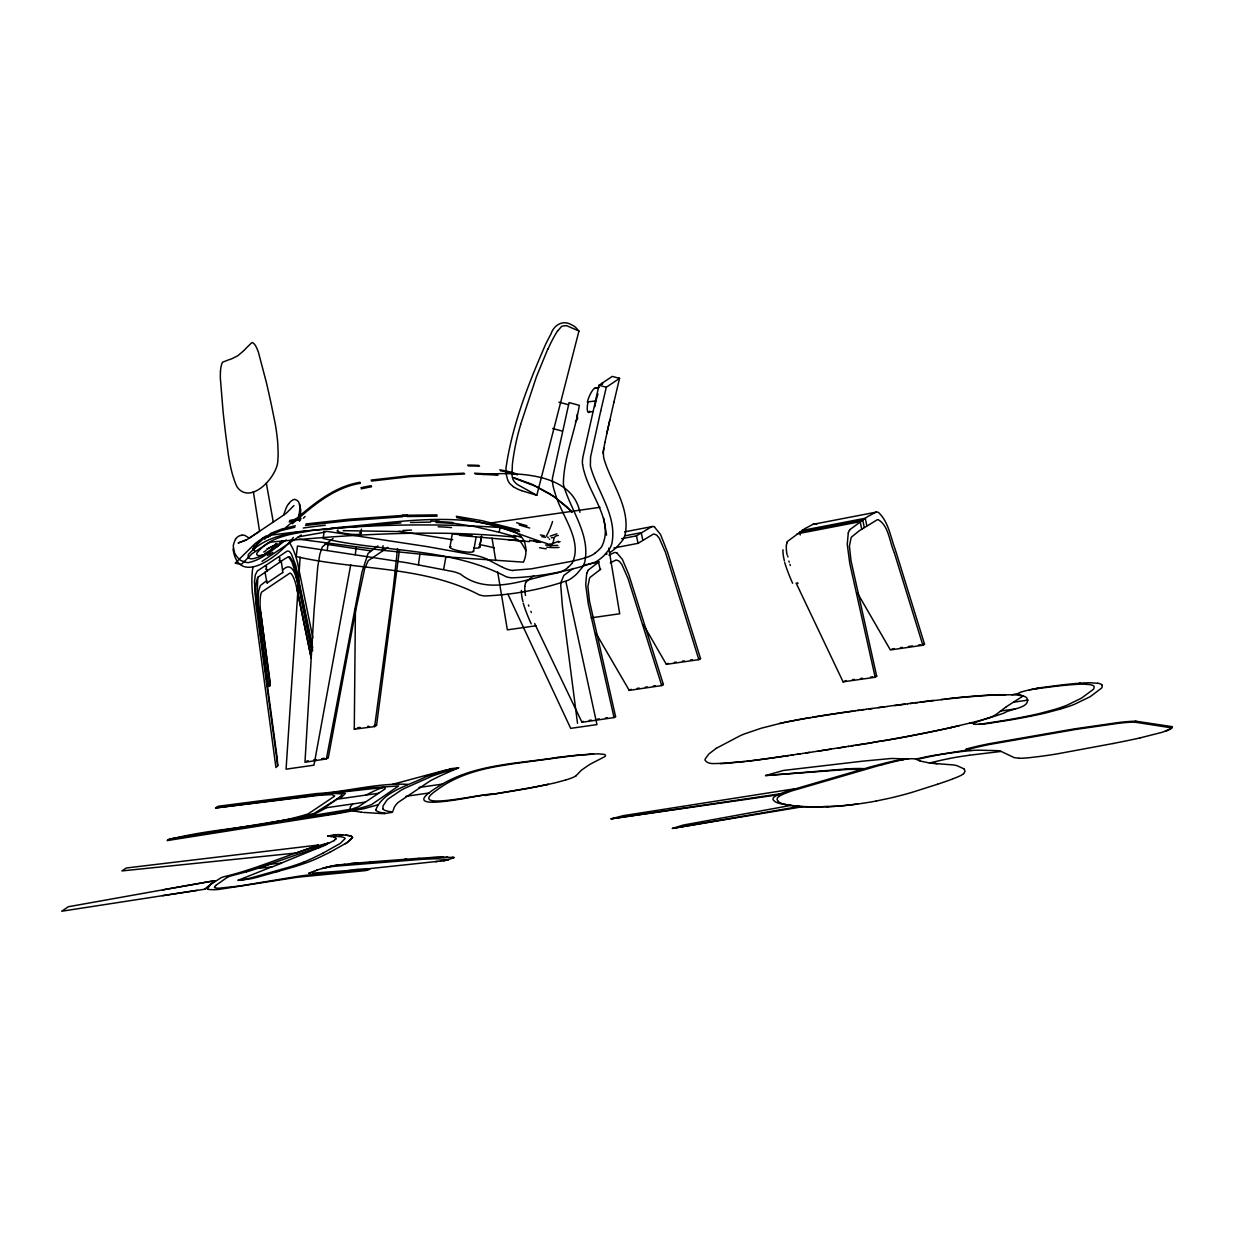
<?xml version="1.0" encoding="UTF-8"?>
<svg xmlns="http://www.w3.org/2000/svg" width="1234" height="1234" viewBox="0 0 1234 1234"><rect width="100%" height="100%" fill="white"/><g stroke="black" fill="none" stroke-linecap="round" stroke-linejoin="round"><path stroke-width="1.5" d="M355.423 608.717L354.281 729.217L374.642 726.564L376.571 725.268L399.477 549.778M579.949 512.28C571.758 472.082 515.257 472.159 483.018 474.427M619.437 378.715L618.805 378.175M397.549 548.606L393.307 587.77L374.642 726.564M387.923 547.387L368.303 560.606L364.755 568.319L355.916 609.38L328.306 757.63L326.378 758.925L304.968 762.273L314.022 611.2L317.74 566.946L319.807 554.375L322.367 546.801L333.057 538.564M609.55 552.647A28.073 27.225 56.2 0 0 611.709 551.305L613.838 549.685A54.959 53.309 56.2 0 0 617.278 546.647L622.522 540.399A22.983 22.289 56.2 0 0 625.036 534.924C630.636 507.976 611.617 484.283 604.228 459.572A29.2 28.32 56.2 0 1 603.596 456.873L603.256 451.706L604.907 442.374M300.124 557.136L286.072 769.168L313.96 765.173L350.734 564.678M603.148 453.495L603.781 448.251M549.685 543.978C556.256 545.073 550.765 535.71 558.323 535.448M266.575 566.545L266.359 567.671M267.099 569.769L266.883 570.864M279.856 557.645L279.655 558.709M280.38 560.76L280.149 561.964M300.325 516.321L300.741 509.75L298.798 502.238A37.822 8.33 81.8 0 0 297.348 500.68L296.777 500.264A60.759 13.389 81.8 0 0 294.972 499.616M324.11 530.944L323.231 538.471C383.589 552.385 450.472 547.356 506.31 576.818A32.007 31.051 56.2 0 0 511.647 577.851C539.844 576.756 568.504 571.527 595.158 562.133A28.073 27.225 56.2 0 0 598.475 560.174L600.603 558.555A54.959 53.309 56.2 0 0 604.058 555.516L609.288 549.269A22.983 22.289 56.2 0 0 611.802 543.808C617.401 516.845 598.413 493.168 591.009 468.442A29.2 28.32 56.2 0 1 590.376 465.742L590.546 457.12L600.727 410.922M327.257 550.441L328.105 543.222M360.93 533.504L361.454 529.108M355.299 554.652L356.225 546.986M418.449 564.663L419.884 554.39M300.001 518.681L299.553 521.242M382.201 551.228L383.095 545.706M299.014 514.886L299.26 513.452A47.54 10.474 81.8 0 0 299.754 509.318L299.816 504.228M449.947 547.233L452.354 533.597M473.578 551.367L476.123 536.929M479.625 547.217L481.568 536.219M443.669 569.321L445.906 556.812M479.594 547.418L481.522 536.451M326.378 758.925L361.978 572.052L368.071 553.495L377.866 545.906M515.889 536.898L499.184 532.301L500.294 526.332L456.58 517.555M604.891 442.466L609.797 420.069M606.804 433.427L613.961 402.053M613.838 402.546L619.545 378.375L612.234 376.401L598.999 385.27L582.864 457.259A50.902 49.375 56.2 0 0 582.541 459.665L582.448 460.76A16.458 15.965 56.2 0 0 582.541 464.293L582.602 464.508M600.711 411.015L606.31 387.245L619.545 378.375M521.488 490.638L536.805 495.281L578.947 331.036L575.522 327.272A15.687 15.209 56.2 0 0 571.62 324.851C563.043 319.483 553.742 325.066 550.935 334.121A204.134 197.995 56.2 0 0 545.644 344.286C528.322 384.005 512.064 425.36 505.94 468.426A36.542 35.431 56.2 0 0 506.187 473.146A43.144 41.848 56.2 0 0 506.511 475.476L507.76 480.072A12.71 12.34 56.2 0 0 510.382 484.175L513.39 486.659M312.649 650.657L296.839 573.239L293.599 562.858L289.975 556.95L288.54 556.688L283.604 559.573L257.798 577.311L257.042 596.315A22.952 5.059 81.8 0 0 257.166 597.858L268.734 686.567L270.231 685.564L269.722 679.332L260.59 611.941M520.625 424.465L536.497 376.586L547.834 348.991M586.705 573.178L585.703 584.731L588.263 603.812L614.054 717.586L581.97 722.276L534.677 623.602M848.298 532.749L847.249 544.302L849.763 563.398L875.184 677.265L843.084 681.847L796.1 583.003M245.921 540.122A541.34 119.297 81.8 0 0 249.283 538.132L283.558 515.149L286.041 508.3A100.91 22.243 81.8 0 1 288.633 503.734M454.081 857.599L448.59 859.558A7.589 0.787 -9.5 0 1 446.785 860.052L445.011 860.499L445.952 860.252M587.692 571.003L587.878 570.71A89.45 20.423 76.5 0 1 588.433 570.046M849.47 530.265L849.285 530.558A55.962 12.695 76.9 0 0 848.36 532.934M293.368 537.469C281.198 553.865 238.733 588.695 233.01 548.914M335.602 839.182L335.185 839.706A86.92 8.931 -9.5 0 0 335.046 837.531A80.765 8.299 -9.5 0 0 333.442 836.837L333.442 836.837A83.048 8.53 -9.5 0 1 335.494 839.213M270.4 550.966L274.596 545.258A51.581 50.147 64.2 0 1 276.123 543.515M451.613 768.72L451.536 768.751A11.985 1.234 -9.5 0 1 450.395 769.137L444.117 770.957A129.061 13.265 -9.5 0 0 439.227 772.391A151.427 15.564 -9.5 0 0 425.19 777.081C408.593 785.549 382.494 791.704 375.768 809.998M557.629 331.036L561.393 326.624A4.566 4.427 56.2 0 1 562.534 326.084L565.187 325.699A10.751 10.427 56.2 0 1 566.853 325.761L578.947 331.036M254.235 547.634L253.248 549.793L254.759 550.565M525.622 582.309L533.659 575.754M787.169 541.649L804.707 528.723L813.005 524.327M254.883 545.598L253.788 547.695L254.836 548.359M588.402 569.954L599.184 561.686M572.283 562.966C583.219 540.137 560.483 514.532 554.93 492.489A47.2 45.797 56.2 0 1 552.832 484.669L552.493 481.985A17.97 17.43 56.2 0 1 552.4 480.813L552.4 479.471A25.621 24.85 56.2 0 1 552.508 477.728L569.075 402.592L579.317 405.354C575.214 431.499 563.737 457.305 563.367 483.851A29.2 28.32 56.2 0 0 564 486.551C571.388 511.262 590.407 534.954 584.793 561.902A22.983 22.289 56.2 0 1 582.294 567.378L577.049 573.609A54.959 53.309 56.2 0 1 573.609 576.664L571.481 578.283A28.073 27.225 56.2 0 1 568.149 580.242C541.51 589.636 512.835 594.865 484.653 595.96A32.007 31.051 56.2 0 1 479.316 594.911C423.478 565.45 356.595 570.494 296.237 556.565L297.456 546.03L407.343 562.812L453.526 571.666A43.761 42.434 56.2 0 1 460.56 574.165C489.173 596.716 525.962 578.422 557.244 572.992A79.315 76.94 56.2 0 0 558.848 572.468L560.915 571.697A24.449 23.708 56.2 0 0 566.838 568.442L567.948 567.393M849.995 529.509L867.749 516.537L875.831 512.187A89.45 20.484 76.7 0 1 876.541 512.095L876.803 512.11A55.962 12.849 77 0 1 878.438 512.403C888.758 521.951 890.547 537.361 895.406 549.978M1006.389 706.696L1021.613 696.963M282.648 572.545L267.269 582.849M255.469 546.091L262.271 539.736M602.053 383.558L601.945 384.376L602.67 383.465M256.148 544.101L262.965 537.947M293.954 505.554L286.797 512.712A541.34 119.297 81.8 0 1 283.558 515.149M352.662 803.951L350.225 807.036L350.24 809.458M215.642 885.503L227.704 877.035M282.216 540.986L273.069 549.145M257.798 577.311C251.813 593.369 259.263 611.725 259.649 628.106L277.11 757.491L277.743 765.728L275.922 767.533L252.538 593.616M303.363 518.218L305.091 516.522M282.493 540.893L280.241 542.975M963.6 773.656L965.034 771.358L964.248 769.029M285.933 527.396C308.238 508.948 330.218 487.276 360.05 482.278M286.118 539.968C274.257 548.158 262.904 559.712 248.404 562.596A222.737 49.082 81.8 0 1 246.322 562.426L241.185 560.668A86.75 19.112 81.8 0 1 236.866 556.596L236.234 555.716A47.54 10.474 81.8 0 1 234.599 553.002L233.226 546.215A37.822 8.33 81.8 0 1 233.92 543.207L234.259 542.189A60.759 13.389 81.8 0 1 235.493 539.505M292.257 523.771C312.279 506.418 333.226 487.831 360.374 483.281M215.009 880.721L204.937 889.174L215.04 880.721L207.559 881.832M843.084 681.847L846.308 680.551M581.97 722.276L583.173 721.273M557.907 757.352C517.478 763.923 473.085 763.877 437.592 787.014C387.908 817.525 488.232 792.459 494.294 793.74M277.372 545.351L264.971 553.65M1006.342 706.727L996.1 714.486A134.521 13.821 -9.5 0 1 994.727 715.288L992.907 716.214A45.797 4.705 -9.5 0 1 987.185 718.435L975.955 722.198A25.636 2.638 -9.5 0 0 973.395 723.895M614.054 717.586L615.565 716.553L589.482 601.081L587.862 586.489L589.543 578.237A78.344 17.986 76 0 1 590.176 577.296L600.804 569.167M875.184 677.265L876.695 676.217L850.997 560.652L849.408 546.06L851.105 537.793A78.344 17.955 76.2 0 1 851.753 536.852L859.219 530.821L877.297 519.73A78.344 17.955 76.2 0 1 878.161 519.653C888.927 525.869 889.359 541.68 894.141 552.23M282.817 572.653A4.597 1.018 81.8 0 0 282.524 570.231C294.263 557.922 297.471 583.466 299.291 590.253L311.57 651.521M613.961 547.973L638.071 543.33L653.28 534.137A78.344 17.955 76.2 0 1 654.143 534.06L656.704 535.109L659.295 538.255L665.434 552.261L698.86 659.65L666.345 664.339L643.624 625.083M340.43 798.321L345.335 793.431L334.645 792.814M575.877 775.955L581.43 770.17L588.819 765.034A383.188 39.395 -9.5 0 1 590.932 763.8L604.29 756.905A57.535 5.908 -9.5 0 0 603.981 754.344L599.014 753.897A42.912 4.412 -9.5 0 0 594.68 753.974L581.384 754.992M451.721 768.581L458.724 767.733L442.158 775.014A620.255 63.752 -9.5 0 0 430.126 780.891L398.135 802.439A633.967 65.171 -9.5 0 0 394.371 807.129L392.551 812.065A11.307 1.157 -9.5 0 0 392.227 811.987L390.561 811.664M354.281 729.217L355.13 728.646M335.201 800.141L341.309 795.729L342.142 793.894L330.619 793.308L215.965 807.869M716.214 748.344L740.415 735.587A242.327 24.911 -9.5 0 1 744.333 733.968L761.455 728.153L782.202 722.908M261.963 561.408L301.358 534.985M265.233 566.298L266.02 565.774M278.514 557.398L279.3 556.873M265.757 569.46L266.544 568.92M279.038 560.544L279.825 560.02M167.932 839.953C213.328 827.536 262.348 828.215 307.575 814.085A77.002 7.913 -9.5 0 0 308.593 813.607L334.368 796.316A77.002 7.913 -9.5 0 0 334.645 795.93L331.668 794.557L318.542 795.359L215.58 808.008L218.403 806.234L316.583 793.555C346.739 791.981 377.774 782.587 407.883 784.392M621.627 538.718L636.451 535.849L651.814 526.594A89.45 20.484 76.7 0 1 652.524 526.486L652.786 526.517A55.962 12.849 77 0 1 654.421 526.81M337.083 799.2L323.848 808.085L365.403 802.115M345.998 871.435L348.806 870.263A17.97 1.851 -9.5 0 1 350.348 870.093L357.845 869.353M367.639 868.721L366.405 869.554M779.07 796.393L778.855 796.547A96.946 9.965 -9.5 0 0 777.605 797.611L777.004 799.431L778.438 801.576M334.877 800.357L333.612 801.205M716.198 748.344L708.856 753.989L705.293 758.802A264.199 27.163 -9.5 0 0 705.061 760.206C708.424 765.373 716.692 762.921 721.921 763.507A45.103 4.643 -9.5 0 0 726.518 763.291L745.074 761.486M306.68 761.131L308.269 760.761M264.184 538.363L266.374 536.975M332.964 801.637L314.099 813.437L291.425 819.592M325.853 808.1L314.593 814.039L295.744 818.898M265.048 571.959A40.136 8.839 81.8 0 0 266.236 578.931L266.606 580.705L260.374 585.548L258.585 591.009L258.014 601.112L259.325 617.062M573.239 568.458L563.845 575.43L561.007 582.17A17.523 3.856 81.8 0 0 560.776 585.934L562.396 606.249L577.512 723.278M698.86 659.65L700.511 658.586L667.579 552.369L660.514 534.476L654.452 526.918M596.007 633.32L629.232 690.377L661.748 685.58L663.383 684.515L628.893 574.874L622.383 559.388L616.877 552.955M857.321 592.783L890.362 649.948L922.878 645.243L924.528 644.179L895.56 550.441M575.383 421.997L577.62 418.65L577.142 414.501M333.92 840.678L334.46 840.323A74.271 7.635 -9.5 0 1 333.874 840.663L326.3 844.411M330.141 852.123L347.572 842.359L352.508 837.608A83.881 8.623 -9.5 0 0 350.888 836.081A90.344 9.286 -9.5 0 0 347.957 835.449A148.898 15.302 -9.5 0 0 345.813 835.187L341.741 834.816A115.564 11.877 -9.5 0 0 340.677 834.739A52.784 5.43 -9.5 0 0 339.011 834.647L339.026 834.647A62.147 6.386 -9.5 0 1 341.51 834.801L342.651 834.878M346.615 842.961L352.477 837.577A83.403 8.576 -9.5 0 0 350.502 835.973A85.732 8.808 -9.5 0 0 348.806 835.603L347.911 835.464A150.425 15.456 -9.5 0 0 345.751 835.187M610.321 562.797L615.72 560.159A78.344 17.986 76 0 1 616.599 560.082L619.159 561.146L621.766 564.293L627.952 578.283L661.748 685.58M608.933 555.177L614.239 552.631A89.45 20.515 76.5 0 1 614.948 552.524L615.211 552.554A55.962 12.864 76.8 0 1 616.861 552.847M346.214 843.223L345.381 843.717M558.416 541.279L552.739 543.577M267.793 552.693C263.382 555.038 246.245 564.031 248.296 554.606C270.647 529.309 308.793 532.317 339.365 527.334C382.016 523.864 424.866 516.475 467.717 520.702C495.867 523.417 521.581 535.772 548.235 543.932M556.904 533.813L550.179 536.142M666.345 664.339L668.165 663.306M629.232 690.377L631.191 689.266M891.58 649.254L894.326 648.544M560.066 541.618L558.493 542.42M323.061 853.08L340.322 843.377L345.088 838.596A78.498 8.067 -9.5 0 0 341.016 836.806L340.553 836.76A139.72 14.361 -9.5 0 0 338.378 836.513L334.106 836.158A45.874 4.72 -9.5 0 0 331.745 836.066M323.015 853.11L312.31 858.386M330.095 852.154L319.143 857.522M365.927 795.066C369.382 793.555 386.504 783.991 385.116 788.896L358.354 806.835L351.983 809.057L169.629 838.95L167.176 840.585L337.052 813.684L364.092 808.656L377.434 804.954M277.28 543.793L266.868 549.161L275.383 544.826M325.761 844.843L319.544 847.635A26.531 2.73 -9.5 0 1 318.434 848.051M269.598 535.201L281.475 530.512L294.911 527.226M270.2 533.566L281.938 529L295.296 525.746M310.012 873.256L308.808 873.317L313.729 871.358M308.87 873.302L310.49 872.592M311.554 858.725L308.207 860.237A189.681 19.497 -9.5 0 1 304.289 861.872M318.357 857.877L315.117 859.311A197.964 20.346 -9.5 0 1 311.122 860.977A163.52 16.813 -9.5 0 1 294.078 866.854L258.045 877.019A94.432 9.702 -9.5 0 1 256.24 877.497L253.834 878.099A10.736 1.095 -9.5 0 1 250.656 878.809L239.519 880.243M317.755 848.174L281.259 863.075M605.755 554.452L607.128 553.865M271.418 866.993L237.869 880.382A7.851 0.802 -9.5 0 0 239.149 880.243M588.927 556.488L590.7 555.763A22.289 21.626 56.2 0 0 594.927 553.279M987.2 718.496L992.83 716.769A179.963 18.495 -9.5 0 0 1004.152 713.021C1010.137 708.64 1031.717 708.1 1026.75 697.827A179.963 18.495 -9.5 0 0 1023.557 696.146M953.126 778.747L957.507 777.019A94.756 9.733 -9.5 0 0 963.569 773.672M952.447 779.009L950.967 779.579A179.871 18.495 -9.5 0 1 945.46 781.569L937.578 784.238M312.372 871.852L313.174 871.559M1165.189 731.191L1166.901 730.543L1166.007 730.883M316.212 870.448L317.277 870.063M316.799 870.232L315.626 870.664M314.192 871.189L315.488 870.71M318.31 845.028L296.361 852.987L121.935 870.926L126.3 867.996L318.233 845.043M316.197 847.48L328.861 842.899C293.368 851.707 259.85 868.304 224.002 876.726A32.007 3.286 -9.5 0 0 221.21 877.683L210.659 884.377L207.204 888.974A28.073 2.884 -9.5 0 0 207.883 889.267L208.654 889.406A54.959 5.646 -9.5 0 0 210.304 889.606L214.3 889.699A22.983 2.36 -9.5 0 0 218.511 889.467L295.466 877.544A29.2 3.008 -9.5 0 1 298.181 877.143L365.495 870.618L369.83 869.245L308.623 874.983A50.902 5.229 -9.5 0 0 306.495 875.214L305.677 875.307A16.458 1.697 -9.5 0 0 302.207 875.754L298.551 876.279A40.537 4.165 -9.5 0 0 294.525 876.896L239.658 885.997L219.097 888.218A42.079 4.319 -9.5 0 1 215.549 887.909A22.289 2.298 -9.5 0 1 214.639 887.539L214.577 887.416M317.277 870.063L318.125 869.769A27.796 2.854 -9.5 0 1 321.735 868.613L327.874 866.962M262.765 554.668C259.387 556.611 253.926 555.485 258.137 551.583C270.107 537.129 290.067 534.121 307.544 531.33M257.921 868.258L326.563 844.38M937.531 784.253L912.913 792.074A122.891 12.633 -9.5 0 1 902.81 794.927L896.979 796.424A72.698 7.466 -9.5 0 1 890.655 797.951M553.218 537.469L551.413 537.823M967.04 748.853L967.302 748.776A18.001 1.851 -9.5 0 1 969.276 748.205L977.019 746.308A67.253 6.91 -9.5 0 1 989.144 743.732L1074.243 728.908L1119.361 722.414A47.046 4.843 -9.5 0 1 1135.882 721.15M987.061 718.45L980.398 720.378A116.875 12.016 -9.5 0 1 971.173 722.754L943.917 729.186M802.825 806.697L672.422 828.43L683.374 825.037L790.763 805.447L794.912 806.003M392.597 784.33L442.574 770.88M272.004 866.9L272.097 866.87A26.67 2.746 -9.5 0 0 273.578 866.361L280.735 863.522A23.107 2.375 -9.5 0 0 281.599 863.09L269.922 864.216L255.191 869.183A112.093 11.522 -9.5 0 1 251.751 870.294L250.641 870.633A36.48 3.748 -9.5 0 1 246.522 871.79M565.542 780.042L556.318 782.526A42.943 4.412 -9.5 0 1 549.901 783.991L530.682 787.909A121.888 12.525 -9.5 0 1 505.955 792.166L495.513 793.878M1060.345 709.056L1047.003 712.635A57.366 5.892 -9.5 0 1 1035.187 715.288L1031.393 716.059A86.334 8.869 -9.5 0 1 1010.044 720.024L987.709 723.525A15.379 1.589 -9.5 0 1 984.732 723.803L979.21 724.188A14.623 1.496 -9.5 0 0 982.449 723.88L1003.813 720.533A88.339 9.085 -9.5 0 0 1025.13 716.63L1030.76 715.473A52.754 5.43 -9.5 0 0 1040.463 713.283L1053.466 709.797A104.828 10.782 -9.5 0 0 1067.024 705.2L1081.478 698.151L1093.201 689.451A236.218 24.279 -9.5 0 0 1093.848 688.587L1094.188 686.644A102.653 10.551 -9.5 0 0 1090.008 684.623L1083.822 684.16A52.769 5.43 -9.5 0 0 1077.143 684.33L1072.809 684.608A86.966 8.947 -9.5 0 0 1056.026 686.212L1033.999 689.05A14.577 1.496 -9.5 0 0 1030.637 689.667A15.24 1.573 -9.5 0 0 1029.341 689.945M241.093 880.104A9.594 0.987 -9.5 0 0 247.093 878.855L249.669 878.222A105.646 10.859 -9.5 0 0 252.168 877.559L287.615 867.595A156.487 16.088 -9.5 0 0 304.366 861.856M326.671 867.286L327.226 867.132A20.716 2.129 -9.5 0 0 324.758 867.888M845.028 769.6L765.558 775.554L783.467 770.448L863.013 761.131L891.55 758.463L907.916 758.972M868.952 767.347L786.675 791.38A103.101 10.597 -9.5 0 0 774.458 796.794L774.428 796.856A96.53 9.918 -9.5 0 0 773.24 797.982L772.947 799.57L774.705 801.406A237.422 24.402 -9.5 0 0 781.97 804.013L789.513 805.247M869.43 767.209L875.014 765.697M876.109 766.36L881.755 764.833M875.862 766.437L791.873 790.886A105.445 10.844 -9.5 0 0 778.978 796.408M322.105 868.52L324.989 867.841A10.767 1.111 -9.5 0 1 331.406 866.715L332.44 866.561A23.832 2.453 -9.5 0 1 335.139 866.206L421.92 859.327A227.796 23.415 -9.5 0 1 436.898 858.741L448.729 859.512A7.682 0.787 -9.5 0 1 446.785 860.052L446.801 860.052M327.303 867.116L328.475 866.808M443.006 770.756L444.487 770.371A42.712 4.396 -9.5 0 1 445.906 770.016L447.371 769.646M246.492 871.79L234.074 875.045A34.49 3.548 -9.5 0 0 227.472 877.05M778.022 794.819L611.061 818.852L623.309 815.659L794.434 788.834M929.48 763.075L932.719 762.242A55.653 5.723 -9.5 0 1 949.116 758.571M448.914 769.26L449.7 769.06A21.657 2.221 -9.5 0 1 450.626 768.828A7.605 0.787 -9.5 0 1 451.058 768.72L451.629 768.597M899.324 760.113L904.291 759.419A13.25 1.357 -9.5 0 1 912.959 758.725A26.238 2.699 -9.5 0 1 915.026 759.033L919.33 758.91A31.128 3.193 -9.5 0 1 922.245 758.231L931.793 756.18M949.131 728.06L959.435 725.607M328.445 866.823L329.771 866.499A9.425 0.972 -9.5 0 1 333.242 865.805A12.186 1.249 -9.5 0 1 337.083 865.204L337.607 865.127A24.464 2.514 -9.5 0 1 340.892 864.695L344.301 864.294M446.137 860.221L446.646 860.083A8.808 0.91 -9.5 0 0 447.171 859.959M573.964 560.868L531.376 568.828L512.974 570.355M298.119 536.883L325.683 532.008M889.606 798.197L876.233 801.02M327.673 836.205L334.198 834.724M1139.8 737.963L1161.24 732.533A47.231 4.859 -9.5 0 0 1169.955 727.613L1134.524 722.106M779.61 723.494L780.274 723.34A46.969 4.828 -9.5 0 1 785.071 722.322L806.558 718.203M894.773 760.854L895.313 760.746A27.055 2.776 -9.5 0 1 896.208 760.56L903.442 759.542L901.992 759.851A94.247 9.687 -9.5 0 0 882.017 764.818M951.645 727.443L946.385 728.569A262.595 26.994 -9.5 0 1 925.654 732.842L910.893 735.726A126.608 13.019 -9.5 0 1 885.596 740.277L880.397 741.341M547.418 784.531L548.374 784.33M547.634 784.485L535.71 786.814M1097.72 683.281L1090.208 682.772A57.273 5.892 -9.5 0 0 1084.717 682.926L1080.382 683.173A85.223 8.761 -9.5 0 0 1063.739 684.716L1041.218 687.6A15.379 1.589 -9.5 0 0 1037.655 688.264L1036.637 688.479A16.798 1.728 -9.5 0 0 1034.2 689.004M1030.637 689.667L1037.655 688.264M948.545 698.598A115.857 11.908 -9.5 0 1 965.867 696.824L979.441 695.76A241.679 24.85 -9.5 0 1 994.882 694.85L1011.818 694.773L1018.189 693.57M1011.895 694.773L1012.62 694.788A124.341 12.787 -9.5 0 1 1017.356 695.051L1021.089 695.668A45.751 4.705 -9.5 0 1 1021.613 696.963M584.114 564.956L586.736 564.447M588.047 564.185L598.536 562.118L600.171 569.584M1113.037 743.516L1056.767 753.959A63.304 6.509 -9.5 0 1 1039.552 756.488L1029.465 757.676A31.359 3.224 -9.5 0 1 1019.083 758.293M624.574 531.885L652.277 526.532M625.453 535.71L641.217 532.656L642.821 540.137M813.514 524.249L876.294 512.125M802.208 530.435L865.235 518.265L866.839 525.73M797.102 533.859L860.144 521.673L861.748 529.155M800.804 719.221L788.572 721.551A44.979 4.627 -9.5 0 0 782.418 722.862M207.266 881.894L68.317 906.743L61.7 911.232L197.209 890.331M162.687 889.884L212.988 881.076M799.539 806.465L672.422 828.43M801.622 719.191L808.486 717.88M371.11 480.072L409.318 475.738L463.969 473.162M371.496 481.059L409.935 476.663L464.663 473.964M810.707 717.494L807.653 718.157M809.674 717.818L812.018 717.432A173.871 17.878 -9.5 0 1 850.442 711.571L852.74 711.231M883.559 740.601L866.607 743.608M879.472 741.279L864.756 743.901A240.337 24.711 -9.5 0 1 855.363 745.413M384.669 813.576L392.196 812.342M485.132 795.514L513.93 790.593A122.567 12.602 -9.5 0 0 535.741 786.829M851.429 745.83L853.882 745.444M313.606 759.928L316.274 759.512M321.627 758.679L324.295 758.262M326.964 757.846L328.306 757.63M169.12 839.29L260.559 824.944C296.808 816.198 335.941 816.846 371.357 804.722L398.69 785.919L370.138 787.878L216.474 807.53M848.93 746.231L805.879 753.033M848.066 746.555L856.257 745.074A242.728 24.958 -9.5 0 0 865.728 743.547M484.222 795.313C481.522 793.77 404.536 812.065 436.651 790.223C456.379 775.26 480.72 768.767 504.845 765.157A53.185 5.46 -9.5 0 1 512.403 763.877L564.154 756.92A125.421 12.895 -9.5 0 1 581.43 754.961M838.164 748.082L845.568 746.94M204.69 889.22L162.595 895.668M809.55 752.324L797.534 754.298M817.957 751.197L830.883 749.208M800.48 753.696L785.78 756.041M791.071 755.1L793.447 754.745M611.061 818.852L780.366 793.77M595.343 387.985L599.076 387.43M637.222 688.371L639.243 688.078M645.274 687.184L647.295 686.891M653.326 685.996L655.331 685.703M661.378 684.808L663.383 684.515M788.711 755.455L783.451 756.38A173.979 17.878 -9.5 0 1 746.848 761.301A174.21 17.908 -9.5 0 0 784.022 756.134M589.235 720.394L591.271 720.101M597.333 719.206L599.369 718.913M605.431 718.018L607.467 717.725M613.529 716.846L615.565 716.553M305.878 523.972L348.944 519.236L402.577 515.442M305.554 525.437L348.836 520.655L402.531 516.753M674.335 662.365L676.34 662.072M682.387 661.193L684.392 660.915M690.438 660.036L692.444 659.743M698.49 658.879L700.511 658.586M900.357 647.665L902.378 647.387M908.425 646.508L912.45 645.922M918.482 645.058L920.502 644.765M922.508 644.472L924.528 644.179M1079.349 683.25L1080.336 683.112M489.512 523.154L599.955 507.313M535.926 625.777L507.359 629.864L497.657 571.836M591.163 617.848L619.715 613.761L608.763 548.22M852.385 679.687L854.422 679.394M860.499 678.53L862.52 678.237M870.618 677.08L872.654 676.803M874.675 676.51L876.695 676.217M337.16 799.2L378.637 793.246M419.066 787.446L442.466 784.099M1013.7 702.161L1028.153 700.094M405.94 796.3L429.216 792.968M1000.45 711.031L1015.042 708.948M1030.128 716.322L1031.007 716.198M588.988 412.125L592.783 411.585M855.039 710.753L859.558 710.29M855.008 710.923L850.504 711.386A173.47 17.831 -9.5 0 0 812.697 717.139M861.826 709.812L864.062 709.504M857.306 710.445L866.268 709.365M866.268 709.211L887.061 706.588M969.477 755.223L1000.805 751.475M878.161 707.606L884.084 706.804M869.245 708.964L872.222 708.563M905.077 704.028L887.03 706.419M876.263 801.02A35.585 3.656 -9.5 0 1 858.602 803.874L855.347 804.306A49.082 5.044 -9.5 0 1 846.277 805.386L844.719 805.555A65.525 6.741 -9.5 0 1 836.05 806.342M357.474 727.751L360.019 727.412M367.655 726.425L368.935 726.255M374.025 725.592L376.571 725.268M907.592 703.688L917.695 702.593M907.653 703.889L894.588 705.601M915.15 702.701L920.07 702.285A242.759 24.958 -9.5 0 1 928.678 701.205M910.183 703.55L912.728 703.226M330.681 793.308L382.987 787.508M930.22 700.804L931.932 700.603M587.831 401.898L595.96 400.927M941.28 699.462L945.198 699.215M932.086 700.789L943.362 699.447M933.706 700.388L928.539 701.005A240.337 24.711 -9.5 0 0 919.962 702.084M443.052 860.746L444.919 860.53L440.152 861.101M746.94 761.255L720.054 763.568M963.446 751.321L973.765 750.334A87.244 8.962 -9.5 0 1 977.066 750.226A108.176 11.121 -9.5 0 1 980.691 750.21L997.411 750.658A88.108 9.054 -9.5 0 1 1000.358 751.043L1014.147 757.599L1019.176 758.278M440.692 861.039L367.454 868.859M944.936 699.03L947.018 699.015M437.746 861.378L435.417 861.656M946.725 698.814L948.853 698.799A126.084 12.957 -9.5 0 1 968.659 696.809L980.536 695.868M1118.852 723.232L1075.755 729.433L989.869 744.411A65.865 6.772 -9.5 0 0 978.115 746.909L970.387 748.807A19.59 2.021 -9.5 0 0 968.351 749.393L968.088 749.485A11.368 1.172 -9.5 0 0 967.394 749.717A7.759 0.802 -9.5 0 0 966.546 750.179L931.269 755.81A77.341 7.944 -9.5 0 0 920.95 757.984L919.484 758.293A43.807 4.504 -9.5 0 0 915.628 759.188M344.317 864.278L350.101 863.692A146.368 15.039 -9.5 0 1 358.061 862.952L369.845 861.964M312.804 848.714L318.11 848.144M272.822 871.96L279.131 871.281M328.198 528.8L400.942 522.923M384.453 813.607L384.098 813.622A9.024 0.925 -9.5 0 1 383.681 813.622L381.028 813.499A42.48 4.365 -9.5 0 1 380.226 813.468L363.583 812.419M257.551 868.381L271.758 866.962M350.101 863.692L351.258 863.569A153.031 15.733 -9.5 0 1 358.045 862.952M578.268 755.085L593.6 754.02M972.084 722.954L974.783 722.708M970.803 723.062L969.554 723.155M358.014 869.338L365.249 868.798A15.41 1.589 -9.5 0 1 367.655 868.69M765.558 775.554L847.28 768.875A86.55 8.9 -9.5 0 1 862.952 768.612L863.954 768.705M347.217 870.633L312.017 873.148M839.074 805.972L814.903 807.067M369.83 861.98L418.835 858.293M404.474 859.327L406.711 859.157M984.624 723.803L983.992 723.849A16.798 1.728 -9.5 0 1 982.202 723.911M418.804 858.309L427.118 857.815A228.521 23.492 -9.5 0 1 439.057 857.291A190.391 19.574 -9.5 0 1 443.685 857.167L454.097 857.522L452.446 857.214M328.738 836.174L328.213 836.189M996.378 694.896L1005.803 694.68M589.945 754.205L591.672 754.128M826.934 806.897L829.942 806.758A73.238 7.527 -9.5 0 0 834.894 806.434M407.066 516.552L437.144 516.151M407.081 515.257L437.037 514.886M335.509 834.708L336.064 834.693A34.444 3.548 -9.5 0 1 338.718 834.647L338.702 834.647M335.339 834.708A13.821 1.419 -9.5 0 1 334.352 834.739L334.352 834.739A15.44 1.589 -9.5 0 0 335.355 834.708L336.08 834.693M410.521 522.506L430.635 522.105M970.973 750.442L965.836 749.701M827.952 806.62L818.173 806.805M327.812 836.22L327.905 836.22A52.337 5.383 -9.5 0 1 330.913 836.405L332.578 836.621M343.098 530.666L402.562 531.592M446.322 857.121L447.526 857.121M1135.743 721.18L1171.822 726.61M331.699 836.066L331.545 836.066A21.981 2.252 -9.5 0 0 328.892 836.158L328.321 836.189A51.211 5.26 -9.5 0 1 330.419 836.359L330.943 836.405M816.815 806.805L812.759 806.789A234.198 24.078 -9.5 0 1 792.459 805.601L789.93 805.2M813.638 807.051L812.496 807.036A248.235 25.513 -9.5 0 1 794.85 806.018M998.954 694.649L1000.512 694.68M475.275 473.995L498.027 475.183M474.519 473.208L497.179 474.427M362.457 812.342L361.454 812.265M459.927 535.433L529.741 541.649M860.314 769.692L860.005 769.661A80.426 8.268 -9.5 0 0 845.213 769.553M508.146 539.597L525.098 541.418M453.773 523.309L474.118 526.471L499.184 532.301M361.361 812.265L353.032 810.861M331.19 836.421L332.255 836.575M456.318 516.275L481.954 520.671L518.99 530.049M299.106 539.227L384.082 550.441L450.811 557.228L523.494 562.149L524.974 558.215A29.138 28.274 56.2 0 0 525.807 547.711L524.882 543.13A17.492 16.968 56.2 0 0 520.116 535.587A21.857 21.194 56.2 0 0 515.38 532.224L505.23 528.63A96.622 93.722 56.2 0 0 499.477 527.473C422.337 522.414 343.962 524.774 267.346 535.71A29.122 28.259 56.2 0 0 265.017 536.512L255.222 543.515L235.185 563.167L240.738 564.354A3.471 3.363 56.2 0 0 242.034 563.799L252.06 553.696L267.994 543.346A24.094 23.369 56.2 0 1 271.31 542.096C350.811 534.353 431.869 529.386 511.478 536.805A26.315 25.528 56.2 0 1 514.994 538.194L518.11 539.983A17.631 17.106 56.2 0 1 521.643 543.207L525.962 550.673M325.807 531.191L426.733 546.539L474.103 555.053A112.093 108.731 56.2 0 1 480.088 556.565L481.831 557.105A36.48 35.385 56.2 0 1 487.538 559.449M324.804 544.04L370.508 550.858M790.809 805.447L787.385 804.784M389.975 811.571L389.327 811.478A127.642 13.127 -9.5 0 1 387.538 811.139A145.998 15.009 -9.5 0 1 383.018 809.041M399.153 531.283L452.708 539.752M931.361 762.581L937.146 763.769M545.567 537.361L541.788 536.636M544.302 535.679L542.559 535.355M541.525 535.155L540.369 534.908M479.27 544.487L487.322 546.184A112.093 108.731 56.2 0 1 493.307 547.68L494.387 548.019M538.24 542.173L529.571 540.261M519.653 531.576L500.294 526.332M384.576 813.191L384.16 813.083A85.917 8.839 -9.5 0 0 383.573 812.99L381.923 812.712A145.828 14.993 -9.5 0 1 375.984 810.152M598.999 385.27L606.31 387.245M558.909 402.161L568.566 404.752M552.647 428.507L562.365 431.113M513.606 477.558L532.27 484.391L550.565 494.124M514.593 478.345L535.278 486.15L553.989 496.608M1023.541 696.161L1018.065 693.924M916.615 759.527L919.978 760.962M920.101 761.008L930.004 763.136L953.111 764.91A83.187 8.545 -9.5 0 1 954.283 765.08L955.702 765.373A168.132 17.276 -9.5 0 1 957.353 765.836L963.877 768.828M502.547 567.332L487.523 559.465M536.805 495.281L517.478 484.576A21.24 20.608 56.2 0 1 515.982 483.342L514.47 481.784A9.656 9.363 56.2 0 1 512.712 478.545L512.465 477.651A19.127 18.556 56.2 0 1 511.94 474.427L512.434 463.969A239.041 231.869 56.2 0 1 520.686 424.481M551.058 494.664L554.668 497.101M554.513 497.179L555.331 497.595M555.192 497.688L556.657 498.582M555.871 498.181L557.305 499.076M557.197 499.184L572.036 511.848M557.861 499.693L566.9 506.758L571.959 512.357M288.525 556.704L291.779 561.671L294.864 570.956A22.952 5.059 81.8 0 1 295.235 572.329L299.291 590.253M382.879 808.887L383.034 805.941L386.859 800.172A344.147 35.37 -9.5 0 1 388.155 798.938L401.544 789.945A345.042 35.462 -9.5 0 1 404.243 788.511L431.9 776.217A145.535 14.962 -9.5 0 1 445.906 771.605A127.303 13.08 -9.5 0 1 450.888 770.155L457.382 768.288A12.17 1.249 -9.5 0 0 458.524 767.903M507.961 594.294L570.679 728.353L596.963 724.589L565.928 581.785M797.58 582.726L797.951 583.528M1102.24 685.271L1102.07 687.245A232.594 23.909 -9.5 0 1 1101.484 688.14L1090.347 696.593L1074.413 704.336A110.258 11.337 -9.5 0 1 1060.392 709.056M531.345 612.511L530.867 611.324M528.846 606.125L528.445 604.999M790.331 565.496L789.945 564.37M922.878 645.243L894.295 552.693M789.22 562.164L788.881 561.038M297.656 563.367L312.834 637.793M864.294 527.442L862.689 519.961L799.663 532.147L800.264 534.954M636.451 535.849L638.071 543.33M266.606 580.705L266.637 580.875A4.597 1.018 81.8 0 0 267.176 583.142M296.746 587.692L311.199 658.092L295.944 584.53A24.634 5.43 81.8 0 0 290.005 573.039L261.639 592.104A24.634 5.43 81.8 0 0 260.297 608.485L270.231 685.564M312.742 647.881L295.759 565.419L291.317 553.819L289.296 551.367L287.291 551.027L257.335 570.987L255.315 574.921L254.466 581.846L256.086 605.771L277.743 765.728M266.297 482.926L273.269 522.059M603.75 518.265L606.557 535.124M492.011 538.132L495.775 560.591M787.924 556.904L787.786 555.979M253.356 491.595L259.572 531.237L249.283 538.132L245.242 535.649A100.91 22.243 81.8 0 0 241.787 535.14M582.618 464.616L583.204 468.01A40.537 39.318 56.2 0 0 584.268 471.959C590.515 495.991 614.47 522.013 601.529 546.955A42.079 40.815 56.2 0 1 594.896 553.233M282.54 570.015L282.277 568.18A40.136 8.839 81.8 0 0 281.213 561.115M279.64 544.765A334.784 50.733 -69.4 0 1 276.848 546.893M266.128 550.379A334.198 45.365 -68.9 0 1 263.706 552.045M303.255 528.044A178.02 53.586 -2.2 0 1 325.344 525.237M402.855 530.466A216.953 68.796 -1.5 0 1 411.477 530.096M430.681 521.118A105.908 43.977 -0.4 0 1 439.412 521.303M438.193 526.764A103.995 44.948 -0.5 0 1 451.521 527.597M520.871 537.114A186.565 39.257 23.6 0 1 514.038 535.325M546.168 548.806A125.729 19.852 21.1 0 1 539.582 547.742M540.538 542.389A48.265 1.111 13.5 0 1 533.751 540.97M551.937 544.996A128.537 11.399 24.1 0 1 550.117 545.906M499.77 469.861A110.566 75.968 -23.2 0 1 516.568 473.918M467.701 465.095A224.588 131.097 -16 0 1 478.777 465.372M360.93 487.754A126.562 73.855 -14.7 0 1 371.218 485.672M253.525 546.724A101.481 4.412 -39.4 0 1 253.217 546.508M267.377 537.314A55.916 11.26 -17 0 1 270.956 535.247M268.395 535.34A46.167 12.664 -10.6 0 1 271.619 533.705M289.635 520.501A126.979 60.836 2.6 0 1 301.096 518.28M402.485 515.025A208.608 69.659 -1.4 0 1 407.019 514.84M435.849 521.535A110.998 47.602 -0.5 0 1 452.863 522.553M500.495 470.786A110.258 75.968 -23.4 0 1 517.432 474.843M468.365 465.928A225.282 131.421 -16.1 0 1 479.502 466.174M361.284 488.849A127.009 74.117 -14.7 0 1 371.619 486.751M252.862 548.775A103.548 5.013 -39.7 0 1 252.584 548.482M263.953 539.443A59.633 12.217 -17.2 0 1 265.973 538.101M267.747 537.037A46.861 13.08 -10.6 0 1 271.017 535.34M289.142 521.889A127.441 61.222 2.6 0 1 300.695 519.637M402.438 516.336A209.225 69.983 -1.5 0 1 406.989 516.136M436.018 522.537A110.674 48.234 -0.6 0 1 453.294 523.586M557.753 545.366A116.937 22.258 22.3 0 1 545.551 544.996M547.634 536.975A51.396 3.147 15.9 0 1 548.143 537.608M526.933 525.777A129.308 9.085 21.1 0 1 516.614 522.722M559.048 547.418A119.004 23.369 22.7 0 1 546.724 547.156M549.176 538.811A53.232 3.378 16.1 0 1 549.469 539.428M529.664 528.013A131.328 9.502 21.3 0 1 519.144 524.928M575.815 775.97A57.551 5.923 -9.5 0 1 565.65 780.027M557.861 757.367A124.341 12.787 -9.5 0 1 578.36 755.069M384.653 813.221A11.106 1.141 -9.5 0 1 384.931 813.345M214.469 887.354A128.675 13.219 -9.5 0 1 215.749 885.488M427.087 857.815A225.606 23.184 -9.5 0 1 440.661 857.244A190.73 19.605 -9.5 0 1 443.669 857.167M340.908 864.679A23.477 2.406 -9.5 0 0 337.098 865.188A11.26 1.157 -9.5 0 0 329.679 866.499M979.133 724.219A18.171 1.866 -9.5 0 1 973.672 723.849M884.392 740.678A117.94 12.124 -9.5 0 0 909.134 736.235L923.526 733.412A243.545 25.035 -9.5 0 0 943.902 729.171M980.552 695.853A260.96 26.824 -9.5 0 1 996.362 694.896M1097.797 683.25A108.021 11.106 -9.5 0 1 1102.178 685.286M1020.333 692.397A18.34 1.882 -9.5 0 1 1029.31 689.929M1018.158 693.909A25.621 2.638 -9.5 0 1 1020.117 692.413M1171.853 726.61A51.304 5.275 -9.5 0 1 1167.009 730.543M857.615 803.997A50.594 5.198 -9.5 0 1 850.349 804.892L848.791 805.062A64.353 6.617 -9.5 0 1 840.092 805.895M965.698 749.47A7.913 0.818 -9.5 0 1 967.07 748.853M963.338 751.367A58.723 6.031 -9.5 0 0 945.799 753.681L941.897 754.329A29.924 3.07 -9.5 0 0 931.763 756.18M1118.76 723.263A42.989 4.412 -9.5 0 1 1134.694 722.06M1139.908 737.963A143.067 14.7 -9.5 0 1 1112.991 743.516M875.338 765.666A80.303 8.252 -9.5 0 1 894.65 760.854M787.277 804.799A230.419 23.677 -9.5 0 1 778.284 801.591M949.054 758.555A36.758 3.779 -9.5 0 1 969.353 755.285M473.162 550.703A11.985 2.052 10 0 1 460.76 551.197A11.985 2.052 10 0 1 451.042 546.585M471.943 535.448A12.047 0.848 4.1 0 1 453.14 533.736M479.008 546.477A11.985 2.052 10 0 1 473.748 548.05M359.773 532.502A11.985 1.928 6.8 0 1 349.099 534.044A11.985 1.928 6.8 0 1 338.193 530.034M531.191 623.864A76.4 28.583 62 0 1 523.216 603.241M522.938 601.668A36.665 13.142 61.3 0 1 521.442 590.438M525.514 595.498A37.544 8.052 68 0 1 524.836 586.551M524.789 586.381A54.836 12.679 66.7 0 1 525.329 583.96M525.406 583.512A87.12 20.669 65.4 0 1 525.823 582.695M586.767 573.378A55.962 12.71 76.7 0 1 587.739 571.141M601.714 383.558A12.17 1.249 -73.9 0 1 601.976 383.342M589.729 411.184A13.265 2.807 -72.7 0 1 589.05 411.878M588.788 412.603A12.047 3.347 -75 0 1 588.001 402.037M587.338 402.068A13.497 4.118 -71.2 0 1 595.374 387.815M595.343 388.294A12.17 3.039 -69.1 0 1 596.793 387.923M594.911 406.649A12.587 2.052 -75.1 0 1 597.95 393.954M588.957 556.58A128.675 124.819 56.2 0 1 573.933 560.745M512.943 570.617A34.49 33.457 56.2 0 1 502.577 567.254M815.875 524.203A37.544 9.826 68.4 0 1 816.738 524.357M813.993 524.034A54.836 13.559 66.9 0 1 815.782 524.003M812.959 524.219A87.12 21.179 65.6 0 1 813.7 524.034M792.614 583.266A76.4 28.583 62.2 0 1 784.716 562.596M784.438 561.023A36.665 13.142 61.5 0 1 782.973 549.778M787.045 554.868A37.544 8.052 68.2 0 1 786.382 545.906M786.336 545.736A54.836 12.679 66.9 0 1 786.891 543.315M786.953 542.867A87.12 20.654 65.6 0 1 787.369 542.034M849.501 530.373A89.45 20.392 76.7 0 1 850.025 529.617M272.791 552.385A599.909 110.458 -83.6 0 1 270.292 553.65M552.57 521.488A403.379 81.845 78.3 0 1 546.261 536.219M270.138 554.128A599.909 114.993 -83.6 0 1 267.531 555.423M572.206 563.105A36.974 35.863 56.2 0 1 567.933 567.378M548.004 349.068A142.45 138.177 56.2 0 1 557.506 330.959M521.504 490.592A37.005 35.894 56.2 0 1 513.359 486.705M252.461 593.554A42.588 9.378 81.8 0 1 253.032 567.085M235.432 539.196A127.935 28.197 81.8 0 1 241.818 535.371M266.93 571.08A5.877 1.296 81.8 0 1 266.745 571.527M266.405 567.933A5.877 1.296 81.8 0 1 266.22 568.38M289.265 542.79A42.588 9.378 81.8 0 1 297.702 563.213M280.211 562.18A5.877 1.296 81.8 0 1 280.025 562.627M279.686 559.033A5.877 1.296 81.8 0 1 279.501 559.48M288.679 503.95A127.935 28.197 81.8 0 1 294.926 499.307M299.029 514.902A86.75 19.112 81.8 0 1 297.903 519.869M220.47 371.357L220.439 372.128A36.31 8.006 81.8 0 0 220.346 378.098L223.076 411.601A400.757 88.324 81.8 0 0 224.65 425.699A345.381 76.107 81.8 0 0 225.807 435.386L228.383 454.837A40.074 8.823 81.8 0 0 229.015 458.616L229.231 459.819A53.124 11.708 81.8 0 0 230.681 467.131L231.452 470.493A33.627 7.404 81.8 0 0 232.501 474.504L234.707 481.399A34.722 7.651 81.8 0 0 237.175 487.075C250.841 505.755 278.313 475.938 277.851 459.804A34.722 7.651 81.8 0 0 278.113 452.292L277.789 444.132A33.627 7.404 81.8 0 0 277.434 439.674L277.033 436.049A53.124 11.708 81.8 0 0 276 428.46L275.814 427.242A40.074 8.823 81.8 0 0 275.167 423.463L271.372 404.814A345.381 76.107 81.8 0 0 269.382 395.698A400.757 88.324 81.8 0 0 266.39 382.555L258.492 352.508A36.31 8.006 81.8 0 0 256.626 347.849L256.363 347.294A25.821 5.692 81.8 0 0 255.392 345.52L255.145 345.165A36.079 7.944 81.8 0 0 252.677 342.713A28.151 6.201 81.8 0 0 251.906 342.543L246.245 348.065A581.939 128.243 81.8 0 1 243.437 350.965L237.823 355.747L231.899 358.708A581.939 128.243 81.8 0 1 228.784 359.773L222.598 362.194A28.151 6.201 81.8 0 0 222.043 363.259A36.079 7.944 81.8 0 0 220.809 368.21L220.716 368.765A25.821 5.692 81.8 0 0 220.47 371.357M245.967 540.091L238.085 543.022L245.952 540.06"/></g></svg>
